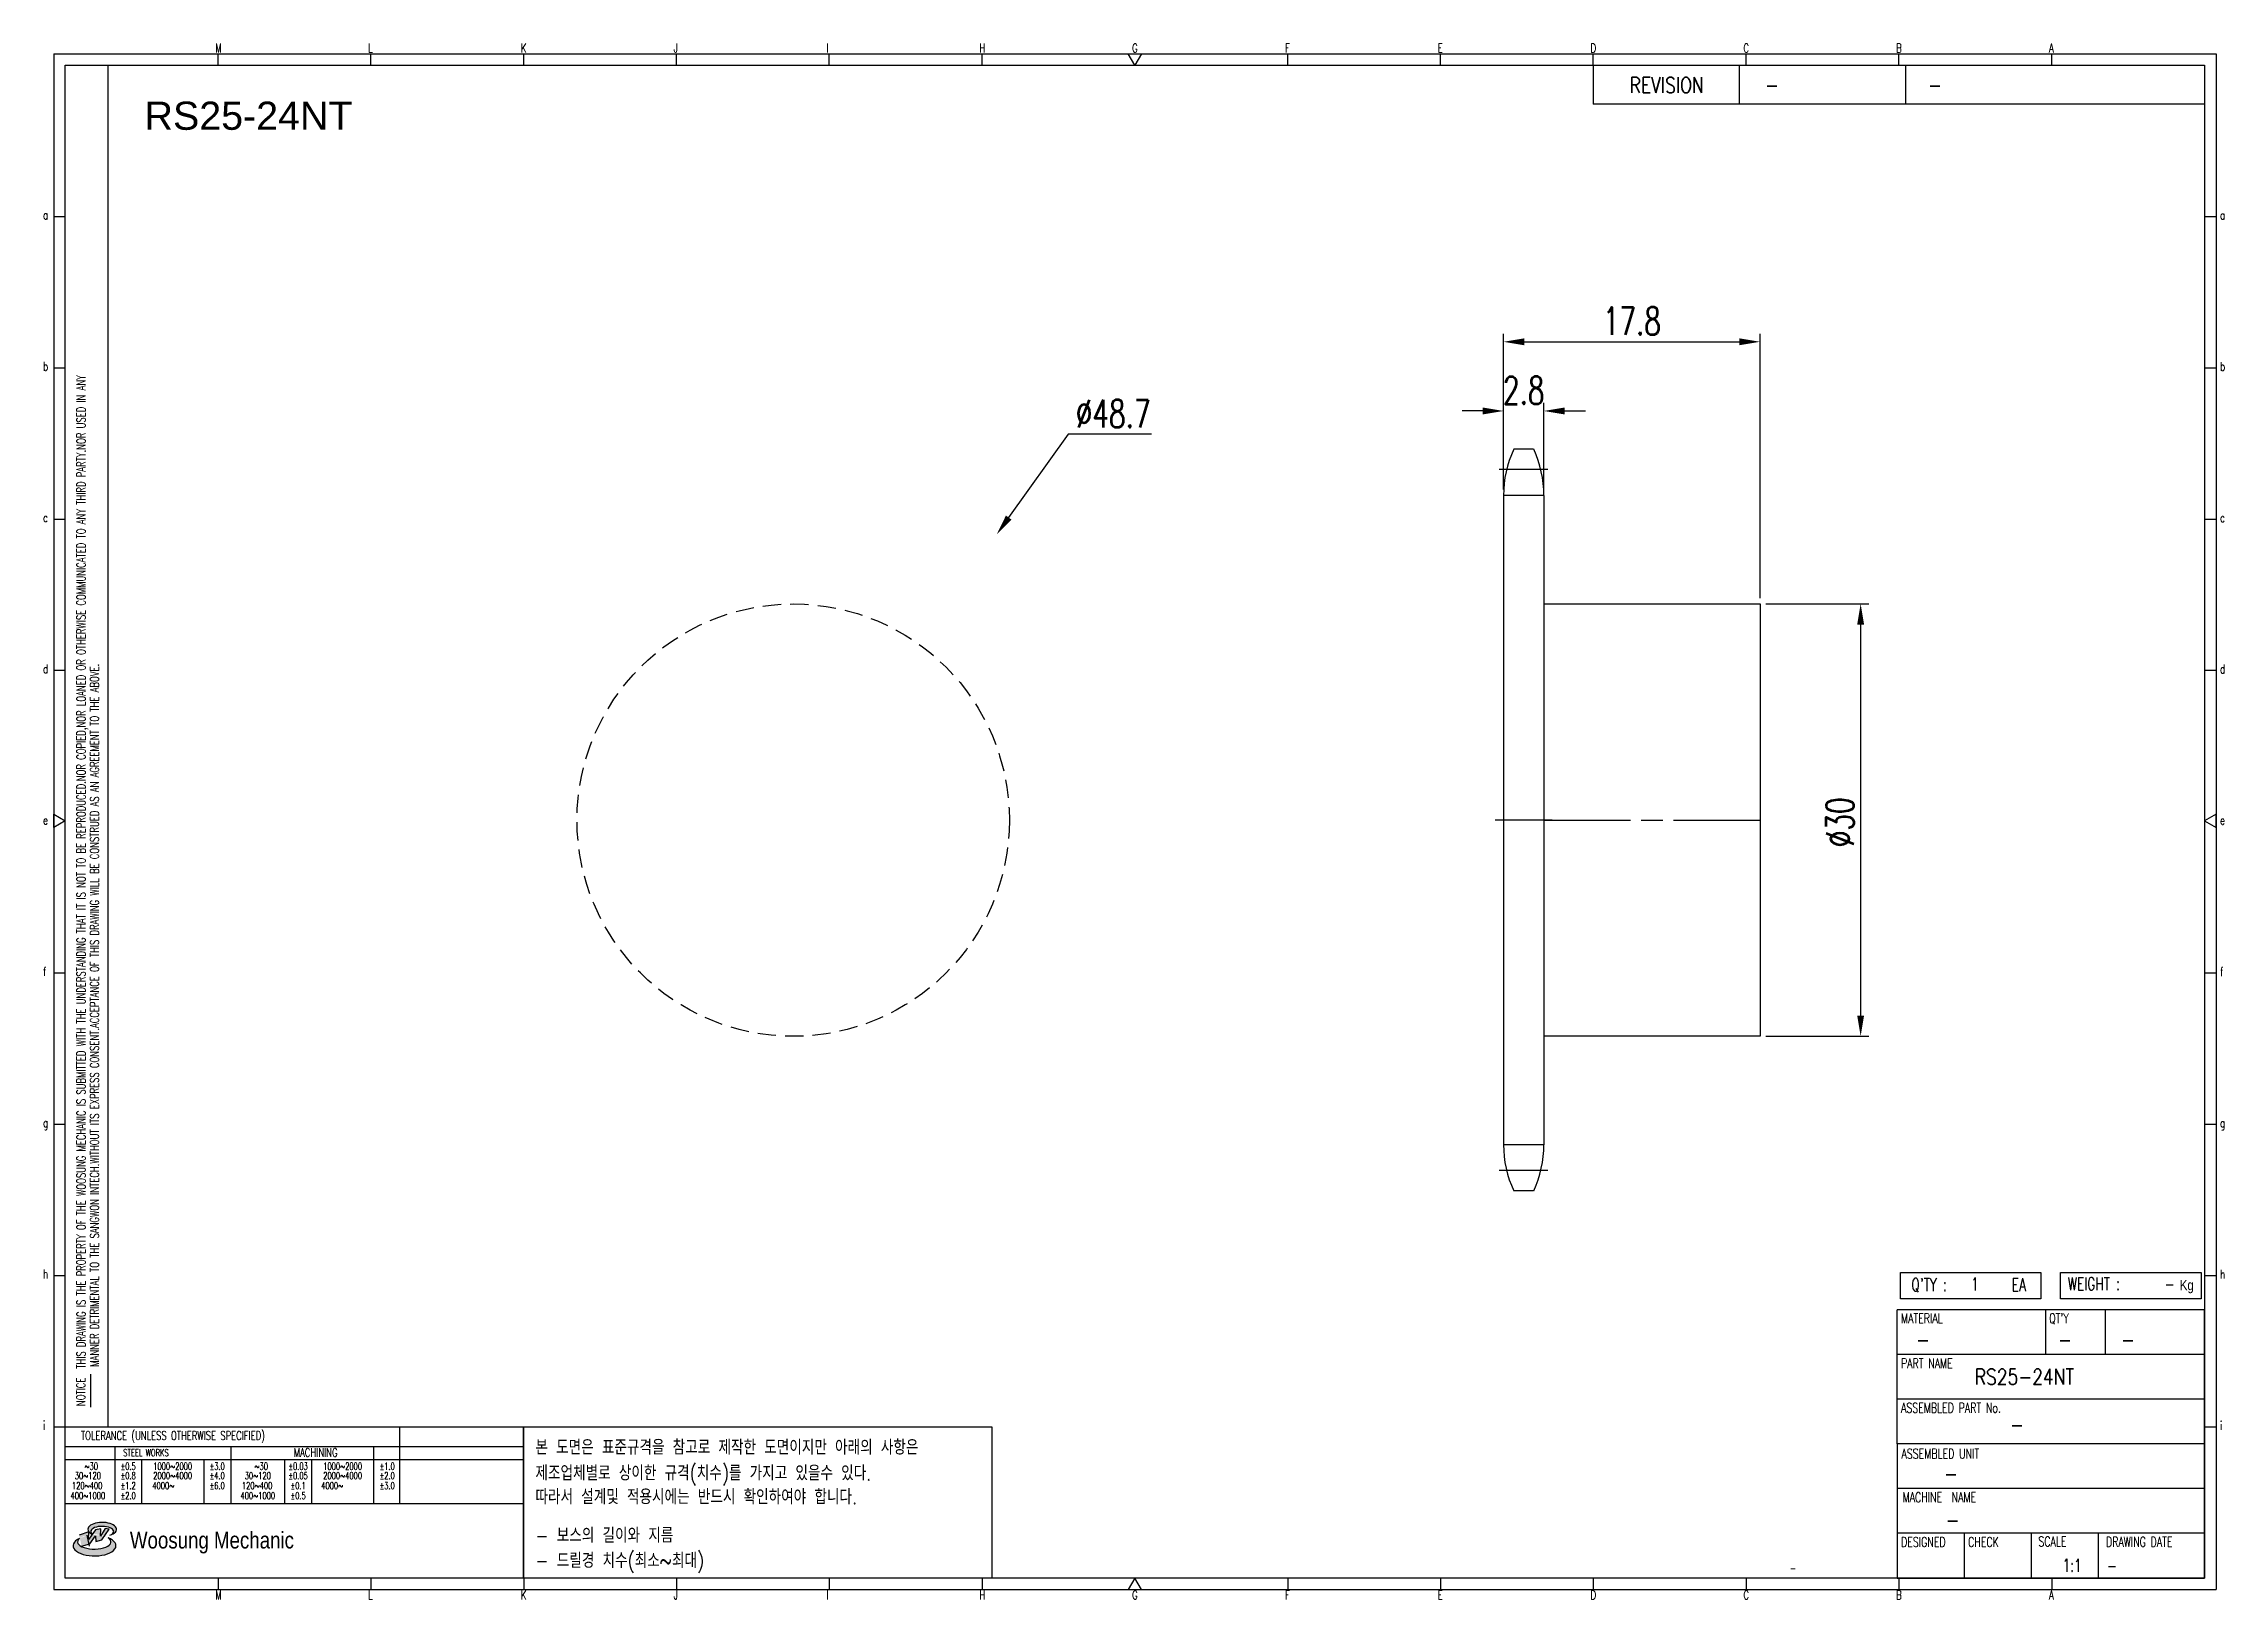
# Model space of a CAD drawing. Header units: millimetres. Extents: x -67327 to -67176, y 1201 to 1309.
import ezdxf
from ezdxf.enums import TextEntityAlignment as Align

# ---------------------------------------------------------------- set-up
doc = ezdxf.new("R2010")
doc.units = ezdxf.units.MM
for name, pattern in [('AM_ISO02W050', [7.5, 6, -1.5]), ('AM_ISO02W050x2', [3.75, 3, -0.75]), ('AM_ISO08W050', [18, 12, -1.5, 3, -1.5]), ('AM_ISO08W050x2', [9, 6, -0.75, 1.5, -0.75]), ('HIDDEN', [9.525, 6.35, -3.175])]:
    doc.linetypes.add(name, pattern=pattern)
for name, color, linetype, lineweight in [('AM_3N', 6, 'AM_ISO02W050', 25), ('AM_7', 4, 'AM_ISO08W050', 25), ('AM_7N', 4, 'AM_ISO08W050', 25)]:
    doc.layers.add(name, color=color, linetype=linetype, lineweight=lineweight)
for name, color, linetype in [('S-DIM', 7, 'Continuous'), ('TITLE', 7, 'Continuous'), ('도면레이아웃', 7, 'Continuous')]:
    doc.layers.add(name, color=color, linetype=linetype)
doc.styles.add('HAN', font='ROMANS.shx', dxfattribs={"width": 0.7, "bigfont": 'whgtxt.shx'})
doc.styles.add('HKD_ST2', font='romans.shx', dxfattribs={"width": 0.7, "height": 4, "bigfont": '@extfont2.shx'})
doc.styles.add('HSG', font='SIMPLEX.shx', dxfattribs={"width": 0.7, "bigfont": 'HSG.shx'})
doc.styles.add('ROMANS', font='romans.shx', dxfattribs={"width": 0.7, "bigfont": 'whgtxt.shx'})
doc.styles.add('SLDTEXTSTYLE4', font='arial.ttf', dxfattribs={"width": 0.8})
doc.styles.get("Standard").update_dxf_attribs({"font": 'arial.ttf'})
doc.dimstyles.new('APP3', dxfattribs={"dimscale": 0.8, "dimtxt": 2.4, "dimasz": 1.8, "dimexe": 0.7, "dimexo": 0.5, "dimgap": 0.6, "dimtad": 1, "dimtoh": 1, "dimdec": 1, "dimrnd": 0.01, "dimzin": 9, "dimdsep": 46, "dimtxsty": 'HSG', "dimcen": 0, "dimclrd": 1, "dimclre": 1, "dimclrt": 256, "dimazin": 2, "dimtp": 1, "dimtm": 1, "dimtfac": 0.5, "dimtdec": 1, "dimtofl": 0, "dimtmove": 0, "dimatfit": 3, "dimfxl": 0, "dimtvp": 1, "dimtolj": 2, "dimlwd": -1, "dimlwe": -1, "dimarcsym": 0})

# ---------------------------------------------------------------- blocks, each defined once
blk = doc.blocks.new('fyuk768ifj')
for p, q in [((-67513.19, 481.22), (-67498.19, 481.22)), ((-67498.19, 481.22), (-67498.19, 451.22)), ((-67498.19, 451.22), (-67513.19, 451.22))]:
    blk.add_line(p, q)
at = {"layer": 'AM_7N', "linetype": 'AM_ISO08W050x2'}
blk.add_line((-67513.19, 466.22), (-67497.46, 466.22), dxfattribs=at)
blk = doc.blocks.new('SUYWSHJH')
at = {"layer": '도면레이아웃'}
h = blk.add_hatch(color=10, dxfattribs=at)
h.paths.add_polyline_path([(1.544, 35.177), (1.554, 34.966), (1.779, 35.034), (2.054, 35.422), (1.908, 35.446), (1.728, 35.167), (1.741, 35.439), (1.547, 35.405), (1.292, 35.041), (1.295, 35.33), (0.943, 35.208), (1.03, 34.8), (1.336, 34.885)])
edge = h.paths.add_edge_path()
edge.add_ellipse((1.795, 35.421), major_axis=(-0.53, 0), ratio=0.487785, start_angle=122.36065, end_angle=403.39574)
edge.add_line((1.411, 35.244), (1.419, 35.261))
edge.add_ellipse((1.798, 35.344), major_axis=(-0.423, 0), ratio=0.444396, start_angle=131.58977, end_angle=386.19408, ccw=False)
edge = h.paths.add_edge_path()
edge.add_ellipse((1.512, 34.815), major_axis=(-0.793, 0), ratio=0.480113, start_angle=314.67633, end_angle=590.85213)
edge.add_ellipse((1.501, 34.958), major_axis=(-0.62, 0), ratio=0.43311, start_angle=331.7024, end_angle=574.42495, ccw=False)
for p, q in [((0, 90.118), (80.15, 90.118)), ((0, 90.118), (0, 33.191)), ((6.089, 89.693), (6.089, 90.118)), ((11.753, 89.693), (11.753, 90.118)), ((17.418, 89.693), (17.418, 90.118)), ((23.082, 89.693), (23.082, 90.118)), ((28.746, 89.693), (28.746, 90.118)), ((34.411, 89.693), (34.411, 90.118)), ((45.739, 89.693), (45.739, 90.118)), ((51.404, 89.693), (51.404, 90.118)), ((57.068, 89.693), (57.068, 90.118)), ((62.732, 89.693), (62.732, 90.118)), ((68.397, 89.693), (68.397, 90.118)), ((74.061, 89.693), (74.061, 90.118)), ((80.15, 90.118), (80.15, 33.191)), ((0, 84.085), (0.425, 84.085)), ((79.725, 84.085), (80.15, 84.085)), ((0, 78.478), (0.425, 78.478)), ((79.725, 78.478), (80.15, 78.478)), ((0, 72.87), (0.425, 72.87)), ((79.725, 72.87), (80.15, 72.87)), ((0, 67.262), (0.425, 67.262)), ((79.725, 67.262), (80.15, 67.262)), ((0, 56.047), (0.425, 56.047)), ((79.725, 56.047), (80.15, 56.047)), ((0, 50.439), (0.425, 50.439)), ((79.725, 50.439), (80.15, 50.439)), ((0, 44.832), (0.425, 44.832)), ((79.725, 44.832), (80.15, 44.832)), ((1.377, 39.947), (1.377, 41.174)), ((0, 39.224), (0.425, 39.224)), ((79.725, 39.224), (80.15, 39.224)), ((0, 33.191), (80.15, 33.191)), ((6.089, 33.616), (6.089, 33.191)), ((11.753, 33.616), (11.753, 33.191)), ((17.418, 33.616), (17.418, 33.191)), ((23.082, 33.616), (23.082, 33.191)), ((28.746, 33.616), (28.746, 33.191)), ((34.411, 33.616), (34.411, 33.191)), ((45.739, 33.616), (45.739, 33.191)), ((51.404, 33.616), (51.404, 33.191)), ((57.068, 33.616), (57.068, 33.191)), ((62.732, 33.616), (62.732, 33.191)), ((68.397, 33.616), (68.397, 33.191)), ((74.061, 33.616), (74.061, 33.191))]:
    blk.add_line(p, q)
at = {"color": 2}
for p, q in [((2.017, 39.224), (2.017, 89.693)), ((0.425, 39.224), (17.418, 39.224)), ((12.816, 39.224), (12.816, 36.382)), ((17.418, 33.616), (17.418, 39.224)), ((0.425, 38.487), (17.418, 38.487)), ((0.425, 38.012), (17.418, 38.012)), ((2.257, 38.487), (2.257, 36.382)), ((3.257, 38.012), (3.257, 36.382)), ((5.557, 38.012), (5.557, 36.382)), ((6.557, 38.5), (6.557, 36.382)), ((8.557, 38.012), (8.557, 36.382)), ((9.557, 38.026), (9.557, 36.382)), ((11.857, 38.487), (11.857, 36.382)), ((0.425, 36.382), (17.418, 36.382))]:
    blk.add_line(p, q, dxfattribs=at)
at = {"color": 6, "ltscale": 0.5}
for p, q in [((57.068, 89.693), (57.068, 88.246)), ((62.47, 89.693), (62.47, 88.246)), ((68.635, 89.693), (68.635, 88.246)), ((79.725, 88.246), (57.068, 88.246)), ((68.336, 38.59), (68.336, 43.563)), ((79.725, 43.563), (68.336, 43.563)), ((73.827, 43.563), (73.827, 41.905)), ((76.037, 43.563), (76.037, 41.905)), ((79.725, 38.59), (79.725, 43.563)), ((79.725, 41.905), (68.336, 41.905)), ((79.725, 40.248), (68.336, 40.248)), ((68.336, 38.59), (68.336, 33.616)), ((79.725, 38.59), (68.336, 38.59)), ((79.725, 33.616), (79.725, 38.59)), ((79.725, 36.932), (68.336, 36.932)), ((79.725, 35.274), (68.336, 35.274)), ((70.822, 33.616), (70.822, 35.274)), ((73.309, 33.616), (73.309, 35.274)), ((75.796, 33.616), (75.796, 35.274)), ((68.336, 33.616), (79.725, 33.616))]:
    blk.add_line(p, q, dxfattribs=at)
for points in [[(40.075, 89.693), (39.83, 90.118), (40.32, 90.118)], [(0.425, 89.693), (79.725, 89.693), (79.725, 33.616), (0.425, 33.616)], [(0.425, 61.679), (0, 61.433), (0, 61.924)], [(79.725, 61.679), (80.15, 61.433), (80.15, 61.924)], [(40.075, 33.616), (39.83, 33.191), (40.32, 33.191)]]:
    blk.add_lwpolyline(points, close=True)
at = {"layer": 'TITLE', "color": 20}
for p, q in [((68.449, 43.961), (68.449, 44.936)), ((68.449, 44.936), (73.654, 44.936)), ((73.654, 44.936), (73.654, 43.961)), ((74.39, 43.961), (74.39, 44.936)), ((74.39, 44.936), (79.595, 44.936)), ((79.595, 44.936), (79.595, 43.961)), ((73.654, 43.961), (68.449, 43.961)), ((79.595, 43.961), (74.39, 43.961))]:
    blk.add_line(p, q, dxfattribs=at)
at = {"layer": '도면레이아웃'}
for p, q in [((1.295, 35.33), (0.943, 35.208)), ((1.03, 34.8), (1.336, 34.885)), ((1.224, 35.208), (1.311, 34.8)), ((1.224, 35.208), (1.224, 35.208)), ((1.547, 35.405), (1.292, 35.041)), ((1.292, 35.041), (1.295, 35.33)), ((1.336, 34.885), (1.544, 35.177)), ((1.419, 35.261), (1.411, 35.244)), ((1.544, 35.177), (1.554, 34.966)), ((1.741, 35.439), (1.547, 35.405)), ((1.554, 34.966), (1.779, 35.034)), ((1.908, 35.446), (1.728, 35.167)), ((1.728, 35.167), (1.741, 35.439)), ((1.779, 35.034), (2.054, 35.422)), ((2.054, 35.422), (1.908, 35.446))]:
    blk.add_line(p, q, dxfattribs=at)
for centre, major_axis, ratio, start_param, end_param in [((1.795, 35.421), (-0.53, 0), 0.487785, 2.135596, 7.040584), ((1.512, 34.815), (-0.793, 0), 0.480113, 5.492138, 10.312315), ((1.501, 34.958), (-0.62, 0), 0.43311, 5.789299, 10.025607), ((1.798, 35.344), (-0.423, 0), 0.444396, 2.296675, 6.740358)]:
    blk.add_ellipse(centre, major_axis=major_axis, ratio=ratio, start_param=start_param, end_param=end_param, dxfattribs=at)
at = {"color": 4, "style": 'HKD_ST2', "width": 0.7}
for s, p in [('M', (5.988, 90.164)), ('L', (11.652, 90.164)), ('K', (17.316, 90.164)), ('J', (22.981, 90.164)), ('I', (28.645, 90.164)), ('H', (34.309, 90.164)), ('G', (39.974, 90.164)), ('F', (45.638, 90.164)), ('E', (51.302, 90.164)), ('D', (56.967, 90.164)), ('C', (62.631, 90.164)), ('B', (68.295, 90.164)), ('A', (73.96, 90.164)), ('a', (-0.395, 83.976)), ('a', (80.305, 83.97)), ('b', (-0.395, 78.368)), ('b', (80.305, 78.362)), ('c', (-0.395, 72.76)), ('c', (80.305, 72.754)), ('d', (-0.395, 67.153)), ('d', (80.305, 67.147)), ('e', (-0.395, 61.545)), ('e', (80.305, 61.539)), ('f', (-0.395, 55.937)), ('f', (80.305, 55.931)), ('g', (-0.395, 50.33)), ('g', (80.305, 50.324)), ('h', (-0.395, 44.722)), ('h', (80.305, 44.716)), ('i', (-0.395, 39.114)), ('i', (80.305, 39.108)), ('M', (5.988, 32.824)), ('L', (11.652, 32.824)), ('K', (17.316, 32.824)), ('J', (22.981, 32.824)), ('I', (28.645, 32.824)), ('H', (34.309, 32.824)), ('G', (39.974, 32.824)), ('F', (45.638, 32.824)), ('E', (51.302, 32.824)), ('D', (56.967, 32.824)), ('C', (62.631, 32.824)), ('B', (68.295, 32.824)), ('A', (73.96, 32.824))]:
    blk.add_text(s, height=0.326, dxfattribs=at).set_placement(p)
for s, height, style, width, p in [('REVISION', 0.5806, 'HAN', 0.8, (58.415, 88.664)), ('-', 0.581, 'HAN', 0.8, (63.426, 88.664)), ('-', 0.581, 'HAN', 0.8, (69.468, 88.664)), ("Q'TY : ", 0.4746, 'HKD_ST2', 0.7, (68.857, 44.253)), ('1', 0.475, 'HKD_ST2', 0.7, (71.071, 44.275)), ('EA', 0.4746, 'HKD_ST2', 0.7, (72.578, 44.253)), ('WEIGHT : ', 0.4746, 'HKD_ST2', 0.7, (74.65, 44.286)), ('-', 0.581, 'HAN', 0.8, (69.029, 42.157)), ('-', 0.581, 'HAN', 0.8, (74.289, 42.157)), ('-', 0.581, 'HAN', 0.8, (76.623, 42.157)), ('-', 0.581, 'HAN', 0.8, (72.515, 39.013)), ('-', 0.581, 'HAN', 0.8, (70.067, 37.189)), ('-', 0.581, 'HAN', 0.8, (70.126, 35.48)), ('1:1', 0.4746, 'HKD_ST2', 0.7, (74.458, 33.848)), ('-', 0.475, 'HKD_ST2', 0.7, (76.112, 33.837))]:
    blk.add_text(s, height=height, dxfattribs=dict(style=style, width=width)).set_placement(p)
at = {"color": 2, "style": 'HKD_ST2', "width": 0.7}
for s, p in [(' THIS DRAWING IS THE PROPERTY OF THE WOOSUNG MECHANIC IS SUBMITTED WITH THE UNDERSTANDING THAT IT IS NOT TO BE REPRODUCED.NOR COPIED,NOR LOANED OR OTHERWISE COMMUNICATED TO ANY THIRD PARTY.NOR USED IN ANY', (1.173, 41.217)), ('MANNER DETRIMENTAL TO THE SANGWON INTECH.WITHOUT ITS EXPRESS CONSENT.ACCEPTANCE OF THIS DRAWING WILL BE CONSTRUED AS AN AGREEMENT TO THE ABOVE.', (1.672, 41.447))]:
    blk.add_text(s, height=0.326266, rotation=90, dxfattribs=at).set_placement(p)
at = {"style": 'HKD_ST2', "width": 0.7}
blk.add_text('-', height=0.475, dxfattribs=at).set_placement((78.613, 44.286), align=Align.RIGHT)
at = {"color": 4, "style": 'HKD_ST2', "width": 0.7}
for s, height, p in [('MATERIAL', 0.3651, (68.474, 43.425)), ("QT'Y", 0.3651, (73.965, 43.425)), ('PART NAME', 0.3651, (68.474, 41.756)), ('ASSEMBLED PART No.', 0.36511, (68.474, 40.109)), ('ASSEMBLED UNIT', 0.36511, (68.49, 38.408)), ('MACHINE  NAME', 0.36511, (68.532, 36.794)), ('DESIGNED', 0.3651, (68.474, 35.136)), ('CHECK', 0.3651, (70.961, 35.136)), ('SCALE', 0.3651, (73.566, 35.153)), ('DRAWING DATE', 0.36511, (76.071, 35.141))]:
    blk.add_text(s, height=height, dxfattribs=at).set_placement(p, align=Align.TOP_LEFT)
at = {"style": 'HKD_ST2', "width": 0.7}
blk.add_text('NOTICE', height=0.3263, rotation=90, dxfattribs=at).set_placement((1.163, 39.988))
for s, height, style, width, p in [('TOLERANCE (UNLESS OTHERWISE SPECIFIED)', 0.32627, 'HKD_ST2', 0.7, (4.417, 38.896)), ('-', 0.326, 'ROMANS', 0.65, (64.469, 33.975))]:
    blk.add_text(s, height=height, dxfattribs=dict(style=style, width=width)).set_placement(p, align=Align.MIDDLE_CENTER)
at = {"color": 4, "style": 'HKD_ST2', "width": 0.7}
for s, height, p in [('STEEL WORKS', 0.26101, (3.416, 38.268)), ('MACHINING', 0.3263, (9.707, 38.27)), ('%%P0.5', 0.261, (2.757, 37.762)), ('%%P0.8', 0.261, (2.757, 37.411)), ('%%P3.0', 0.261, (6.057, 37.762)), ('%%P4.0', 0.261, (6.057, 37.411)), ('%%P0.03', 0.261, (9.057, 37.762)), ('%%P0.05', 0.261, (9.057, 37.411)), ('%%P1.0', 0.261, (12.357, 37.762)), ('%%P2.0', 0.261, (12.357, 37.411)), ('%%P1.2', 0.261, (2.757, 37.045)), ('%%P2.0', 0.261, (2.757, 36.67)), ('%%P6.0', 0.261, (6.057, 37.045)), ('%%P0.1', 0.261, (9.057, 37.045)), ('%%P0.5', 0.261, (9.057, 36.67)), ('%%P3.0', 0.261, (12.357, 37.045))]:
    blk.add_text(s, height=height, dxfattribs=at).set_placement(p, align=Align.MIDDLE)
for s, height, p in [('30%%126120', 0.261, (1.263, 37.411)), ('%%12630', 0.261, (1.389, 37.762)), ('2000%%1264000', 0.26101, (4.407, 37.411)), ('1000%%1262000', 0.26101, (4.407, 37.762)), ('30%%126120', 0.261, (7.563, 37.411)), ('%%12630', 0.261, (7.689, 37.762)), ('2000%%1264000', 0.26101, (10.707, 37.411)), ('1000%%1262000', 0.26101, (10.707, 37.762)), ('400%%1261000', 0.26101, (1.263, 36.67)), ('120%%126400', 0.26101, (1.237, 37.045)), ('4000%%126', 0.261, (4.061, 37.045)), ('400%%1261000', 0.26101, (7.563, 36.67)), ('120%%126400', 0.26101, (7.537, 37.045)), ('4000%%126', 0.261, (10.321, 37.045))]:
    blk.add_text(s, height=height, dxfattribs=at).set_placement(p, align=Align.MIDDLE_CENTER)
at = {"color": 1, "style": 'SLDTEXTSTYLE4', "width": 0.8}
blk.add_text('Woosung Mechanic', height=0.61957, dxfattribs=at).set_placement((2.822, 34.711))
at = {"layer": 'TITLE', "width": 0.8}
blk.add_text('Kg', height=0.3789, dxfattribs=at).set_placement((78.807, 44.286))
blk = doc.blocks.new('*D20')
at = {"layer": 'Defpoints', "color": 0, "transparency": 16777216}
for p in [(-67223.18, 1283.14), (-67225.98, 1277.28), (-67223.18, 1277.28)]:
    blk.add_point(p, dxfattribs=at)
at = {"layer": 'S-DIM', "color": 1, "transparency": 16777216}
for p, q in [((-67225.98, 1277.68), (-67225.98, 1283.7)), ((-67223.18, 1277.68), (-67223.18, 1283.7)), ((-67227.42, 1283.14), (-67228.86, 1283.14)), ((-67221.74, 1283.14), (-67220.3, 1283.14))]:
    blk.add_line(p, q, dxfattribs=at)
for points in [[(-67227.42, 1283.38), (-67227.42, 1282.9), (-67225.98, 1283.14)], [(-67221.74, 1283.38), (-67221.74, 1282.9), (-67223.18, 1283.14)]]:
    blk.add_solid(points, dxfattribs=at)
at = {"layer": 'S-DIM', "transparency": 16777216, "insert": (-67224.58, 1284.58), "char_height": 1.92, "attachment_point": 5, "style": 'HSG'}
blk.add_mtext('\\A2;2.8', dxfattribs=at)
blk = doc.blocks.new('*D21')
at = {"layer": 'Defpoints', "color": 0, "transparency": 16777216}
for p in [(-67208.18, 1287.94), (-67225.98, 1277.28), (-67208.18, 1269.75)]:
    blk.add_point(p, dxfattribs=at)
at = {"layer": 'S-DIM', "color": 1, "transparency": 16777216}
for p, q in [((-67225.98, 1277.68), (-67225.98, 1288.5)), ((-67224.54, 1287.94), (-67209.62, 1287.94)), ((-67208.18, 1270.15), (-67208.18, 1288.5))]:
    blk.add_line(p, q, dxfattribs=at)
for points in [[(-67224.54, 1288.18), (-67224.54, 1287.7), (-67225.98, 1287.94)], [(-67209.62, 1288.18), (-67209.62, 1287.7), (-67208.18, 1287.94)]]:
    blk.add_solid(points, dxfattribs=at)
at = {"layer": 'S-DIM', "transparency": 16777216, "insert": (-67217.08, 1289.38), "char_height": 1.92, "attachment_point": 5, "style": 'HSG'}
blk.add_mtext('\\A2;17.8', dxfattribs=at)
blk = doc.blocks.new('*D22')
at = {"layer": 'Defpoints', "color": 0, "transparency": 16777216}
for p in [(-67261.15, 1274.57), (-67289.38, 1234.94)]:
    blk.add_point(p, dxfattribs=at)
at = {"layer": 'S-DIM', "color": 1, "transparency": 16777216}
for p, q in [((-67256.2, 1281.52), (-67260.32, 1275.74)), ((-67250.41, 1281.52), (-67256.2, 1281.52))]:
    blk.add_line(p, q, dxfattribs=at)
blk.add_solid([(-67260.51, 1275.88), (-67260.12, 1275.6), (-67261.15, 1274.57)], dxfattribs=at)
at = {"layer": 'S-DIM', "transparency": 16777216, "insert": (-67253.07, 1282.96), "char_height": 1.92, "attachment_point": 5, "style": 'HSG'}
blk.add_mtext('\\A2;∅48.7', dxfattribs=at)
blk = doc.blocks.new('*D23')
at = {"layer": 'Defpoints', "color": 0, "transparency": 16777216}
for p in [(-67208.18, 1269.75), (-67208.18, 1239.75), (-67201.2, 1239.75)]:
    blk.add_point(p, dxfattribs=at)
at = {"layer": 'S-DIM', "color": 1, "transparency": 16777216}
for p, q in [((-67207.78, 1269.75), (-67200.64, 1269.75)), ((-67201.2, 1268.31), (-67201.2, 1241.19)), ((-67207.78, 1239.75), (-67200.64, 1239.75))]:
    blk.add_line(p, q, dxfattribs=at)
for points in [[(-67201.44, 1268.31), (-67200.96, 1268.31), (-67201.2, 1269.75)], [(-67201.44, 1241.19), (-67200.96, 1241.19), (-67201.2, 1239.75)]]:
    blk.add_solid(points, dxfattribs=at)
at = {"layer": 'S-DIM', "transparency": 16777216, "insert": (-67202.64, 1254.6), "char_height": 1.92, "attachment_point": 5, "rotation": 90, "style": 'HSG'}
blk.add_mtext('\\A2;%%c30', dxfattribs=at)

msp = doc.modelspace()

# ---------------------------------------------------------------- linework, layer by layer
for p, q in [((-67223.89, 1280.48), (-67225.27, 1280.48)), ((-67225.98, 1277.28), (-67225.98, 1232.23)), ((-67223.18, 1277.28), (-67223.18, 1232.23)), ((-67223.89, 1229.03), (-67225.27, 1229.03))]:
    msp.add_line(p, q)
at = {"color": 4}
msp.add_lwpolyline([(-67293.98, 1212.66), (-67261.48, 1212.66), (-67261.48, 1202.16), (-67293.98, 1202.16)], close=True, dxfattribs=at)
at = {"color": 2, "linetype": 'HIDDEN', "ltscale": 0.2}
msp.add_circle((-67275.27, 1254.75), 15, dxfattribs=at)
for centre, start, end in [((-67218.38, 1277.28), 155.0989, 180), ((-67230.78, 1277.28), 0, 24.9011), ((-67218.38, 1232.23), 180, 204.9011), ((-67230.78, 1232.23), 335.0989, 0)]:
    msp.add_arc(centre, 7.6, start, end)
at = {"layer": 'AM_3N', "linetype": 'AM_ISO02W050x2'}
for p, q in [((-67223.18, 1277.28), (-67225.98, 1277.28)), ((-67223.18, 1232.23), (-67225.98, 1232.23))]:
    msp.add_line(p, q, dxfattribs=at)
at = {"layer": 'AM_7', "linetype": 'AM_ISO08W050x2'}
for p, q in [((-67222.91, 1279.08), (-67226.29, 1279.08)), ((-67222.6, 1254.75), (-67226.56, 1254.75)), ((-67222.91, 1230.43), (-67226.29, 1230.43))]:
    msp.add_line(p, q, dxfattribs=at)

# ---------------------------------------------------------------- block references
at = {"xscale": 1.872, "yscale": 1.872, "zscale": 1.872}
msp.add_blockref('SUYWSHJH', (-67326.58, 1139.23), dxfattribs=at)
msp.add_blockref('fyuk768ifj', (290.01, 788.53))

# ---------------------------------------------------------------- texts
at = {"color": 2}
msp.add_text('RS25-24NT', height=1.956, dxfattribs=at).set_placement((-67320.28, 1302.65))
at = {"style": 'HAN', "width": 0.8}
msp.add_text('RS25-24NT', height=1.087, dxfattribs=at).set_placement((-67193.28, 1215.58))
at = {"color": 4, "style": 'HAN', "width": 0.8}
for s, p in [('본 도면은 표준규격을 참고로 제작한 도면이지만 아래의 사항은', (-67293.16, 1210.72)), ('제조업체별로 상이한 규격(치수)를 가지고 있을수 있다.', (-67293.16, 1208.93)), ('따라서 설계및 적용시에는 반드시 확인하여야 합니다.', (-67293.16, 1207.28)), ('- 보스의 길이와 지름', (-67293.16, 1204.61)), ('- 드릴경 치수(최소~최대)', (-67293.16, 1202.86))]:
    msp.add_text(s, height=1.0284, dxfattribs=at).set_placement(p)

# ---------------------------------------------------------------- dimensions: what is measured, and where the dimension line sits
at = {"layer": 'S-DIM'}
dim = msp.add_linear_dim(base=(-67208.18, 1287.94), p1=(-67225.98, 1277.28), p2=(-67208.18, 1269.75), dimstyle='APP3', dxfattribs=at)
dim.commit()
dim.dimension.update_dxf_attribs({"geometry": '*D21', "text_midpoint": (-67217.08, 1289.38)})
dim = msp.add_linear_dim(base=(-67223.18, 1283.14), p1=(-67225.98, 1277.28), p2=(-67223.18, 1277.28), dimstyle='APP3', dxfattribs=at)
dim.commit()
dim.dimension.update_dxf_attribs({"geometry": '*D20', "text_midpoint": (-67224.58, 1283.14), "dimtype": 160})
dim = msp.add_diameter_dim_2p(p1=(-67289.3776, 1234.9406), p2=(-67261.153, 1274.5654), dimstyle='APP3', dxfattribs=at)
dim.commit()
dim.dimension.update_dxf_attribs({"geometry": '*D22', "text_midpoint": (-67253.0668, 1281.5151), "dimtype": 163})
dim = msp.add_linear_dim(base=(-67201.2, 1239.75), p1=(-67208.18, 1269.75), p2=(-67208.18, 1239.75), angle=90, text='%%c<>', dimstyle='APP3', dxfattribs=at)
dim.commit()
dim.dimension.update_dxf_attribs({"geometry": '*D23', "text_midpoint": (-67201.2, 1254.6), "dimtype": 160})

doc.saveas('drawing.dxf')
